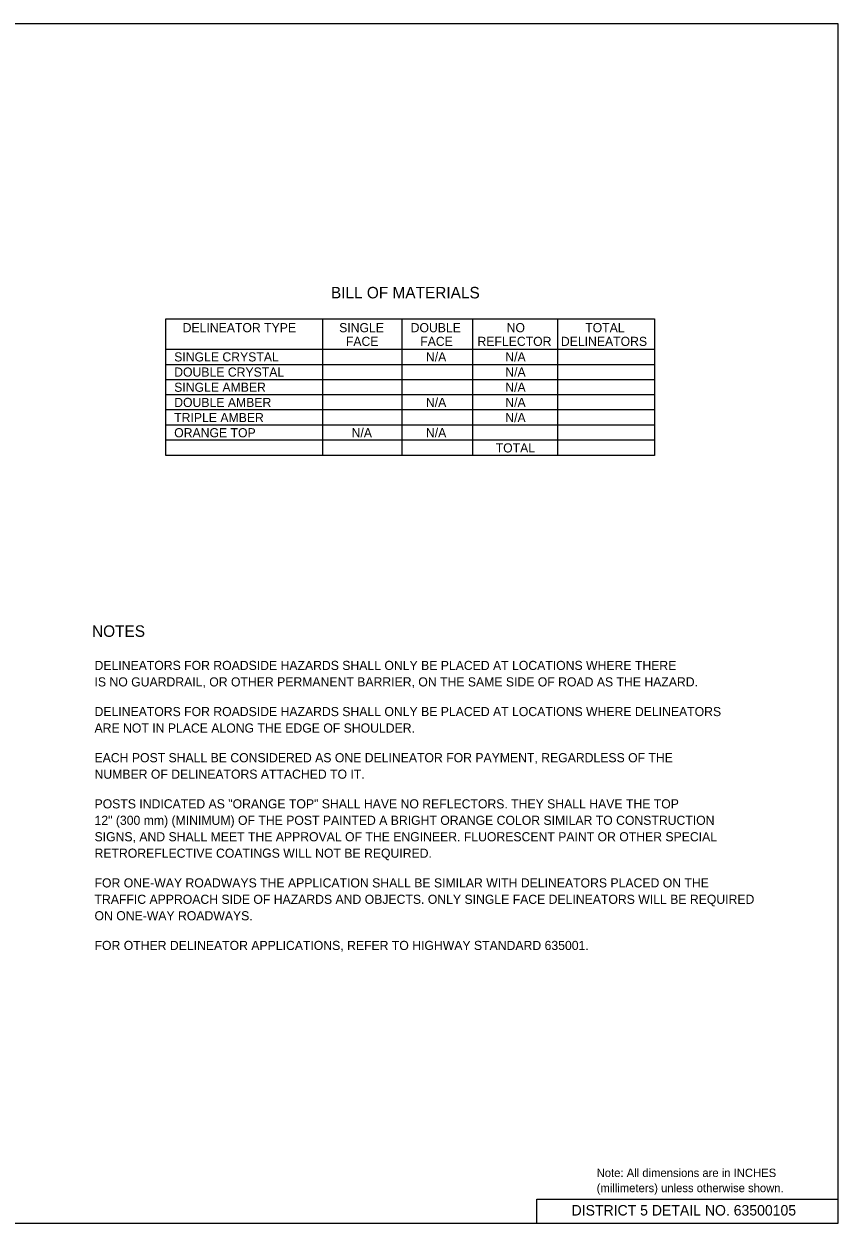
# Model space of a CAD drawing. Extents: x 2262330 to 2262960, y -3123505 to -3123105.
# Drawn here: x 2262688 to 2262959.6, y -3123504.7 to -3123104.7 of the extents above; entities that cross this region are included whole.
import ezdxf

# ---------------------------------------------------------------- set-up
doc = ezdxf.new("R2010")
doc.units = 0
for name, color, linetype in [('Default', 7, 'Continuous'), ('RD_Pr_Roadway_Notes', 7, 'Continuous'), ('SH_General_Details', 7, 'Continuous')]:
    doc.layers.add(name, color=color, linetype=linetype)

msp = doc.modelspace()

# ---------------------------------------------------------------- linework, layer by layer
at = {"layer": 'Default'}
msp.add_lwpolyline([(2262329.61, -3123504.71), (2262959.61, -3123504.71), (2262959.61, -3123104.71), (2262329.61, -3123104.71)], close=True, dxfattribs=at)
at = {"layer": 'RD_Pr_Roadway_Notes'}
for p, q in [((2262787.63, -3123203.09), (2262787.63, -3123248.63)), ((2262814.05, -3123203.37), (2262814.05, -3123248.63)), ((2262837.67, -3123203.09), (2262837.67, -3123248.63)), ((2262866.06, -3123203.37), (2262866.06, -3123248.63))]:
    msp.add_line(p, q, dxfattribs=at)
msp.add_lwpolyline([(2262898.38, -3123248.63), (2262735.34, -3123248.63), (2262735.34, -3123203.09), (2262898.38, -3123203.09)], close=True, dxfattribs=at)
for points in [[(2262735.34, -3123213.21), (2262898.38, -3123213.21)], [(2262735.34, -3123218.27), (2262898.38, -3123218.27)], [(2262735.34, -3123223.33), (2262898.38, -3123223.33)], [(2262898.38, -3123228.39), (2262735.34, -3123228.39)], [(2262898.38, -3123233.45), (2262735.34, -3123233.45)], [(2262898.38, -3123238.51), (2262735.34, -3123238.51)], [(2262898.38, -3123243.57), (2262735.34, -3123243.57)]]:
    msp.add_lwpolyline(points, dxfattribs=at)
at = {"layer": 'SH_General_Details'}
for p, q in [((2262859.1, -3123496.7), (2262959.61, -3123496.7)), ((2262859.1, -3123504.71), (2262859.1, -3123496.7))]:
    msp.add_line(p, q, dxfattribs=at)

# ---------------------------------------------------------------- texts
at = {"layer": 'RD_Pr_Roadway_Notes'}
for s, height, p in [('BILL OF MATERIALS', 3.84, (2262790.43, -3123196.25)), ('DELINEATOR TYPE', 3.048, (2262740.97, -3123207.54)), ('SINGLE', 3.048, (2262793.18, -3123207.54)), ('DOUBLE', 3.048, (2262817.03, -3123207.54)), ('NO', 3.048, (2262849.06, -3123207.54)), ('TOTAL', 3.048, (2262875.28, -3123207.54)), ('FACE', 3.048, (2262795.43, -3123212.11)), ('FACE', 3.048, (2262820.23, -3123212.11)), ('REFLECTOR', 3.048, (2262839.33, -3123212.11)), ('DELINEATORS', 3.048, (2262867.15, -3123212.11)), ('SINGLE CRYSTAL', 3.048, (2262738.15, -3123217.29)), ('N/A', 3.048, (2262822.13, -3123217.29)), ('N/A', 3.048, (2262848.61, -3123217.29)), ('DOUBLE CRYSTAL', 3.048, (2262738.15, -3123222.35)), ('N/A', 3.048, (2262848.61, -3123222.35)), ('SINGLE AMBER', 3.048, (2262738.15, -3123227.41)), ('N/A', 3.048, (2262848.61, -3123227.41)), ('DOUBLE AMBER', 3.048, (2262738.15, -3123232.48)), ('N/A', 3.048, (2262822.13, -3123232.48)), ('N/A', 3.048, (2262848.61, -3123232.48)), ('TRIPLE AMBER', 3.048, (2262738.15, -3123237.54)), ('N/A', 3.048, (2262848.61, -3123237.54)), ('ORANGE TOP', 3.048, (2262738.15, -3123242.59)), ('N/A', 3.048, (2262797.33, -3123242.59)), ('N/A', 3.048, (2262822.13, -3123242.59)), ('TOTAL', 3.048, (2262845.41, -3123247.65)), ('NOTES', 3.84, (2262710.73, -3123309.17)), ('DELINEATORS FOR ROADSIDE HAZARDS SHALL ONLY BE PLACED AT LOCATIONS WHERE THERE', 3.048, (2262711.57, -3123320.22)), ('IS NO GUARDRAIL, OR OTHER PERMANENT BARRIER, ON THE SAME SIDE OF ROAD AS THE HAZARD.', 3.048, (2262711.57, -3123325.71)), ('DELINEATORS FOR ROADSIDE HAZARDS SHALL ONLY BE PLACED AT LOCATIONS WHERE DELINEATORS', 3.048, (2262711.57, -3123335.61)), ('ARE NOT IN PLACE ALONG THE EDGE OF SHOULDER.', 3.048, (2262711.57, -3123341.1)), ('EACH POST SHALL BE CONSIDERED AS ONE DELINEATOR FOR PAYMENT, REGARDLESS OF THE', 3.048, (2262711.57, -3123351)), ('NUMBER OF DELINEATORS ATTACHED TO IT.', 3.048, (2262711.57, -3123356.49)), ('POSTS INDICATED AS "ORANGE TOP" SHALL HAVE NO REFLECTORS. THEY SHALL HAVE THE TOP', 3.048, (2262711.57, -3123366.39)), ('12" (300 mm) (MINIMUM) OF THE POST PAINTED A BRIGHT ORANGE COLOR SIMILAR TO CONSTRUCTION', 3.048, (2262711.57, -3123371.88)), ('SIGNS, AND SHALL MEET THE APPROVAL OF THE ENGINEER. FLUORESCENT PAINT OR OTHER SPECIAL', 3.048, (2262711.57, -3123377.37)), ('RETROREFLECTIVE COATINGS WILL NOT BE REQUIRED.', 3.048, (2262711.57, -3123382.85)), ('FOR ONE-WAY ROADWAYS THE APPLICATION SHALL BE SIMILAR WITH DELINEATORS PLACED ON THE', 3.048, (2262711.57, -3123392.76)), ('TRAFFIC APPROACH SIDE OF HAZARDS AND OBJECTS. ONLY SINGLE FACE DELINEATORS WILL BE REQUIRED', 3.048, (2262711.57, -3123398.24)), ('ON ONE-WAY ROADWAYS.', 3.048, (2262711.57, -3123403.73)), ('FOR OTHER DELINEATOR APPLICATIONS, REFER TO HIGHWAY STANDARD 635001.', 3.048, (2262711.57, -3123413.63)), ('Note: All dimensions are in INCHES', 2.808, (2262879.09, -3123489.37)), ('(millimeters) unless otherwise shown.', 2.808, (2262879.09, -3123494.42))]:
    msp.add_text(s, height=height, dxfattribs=at).set_placement(p)
at = {"layer": 'SH_General_Details'}
msp.add_text('DISTRICT 5 DETAIL NO. 63500105', height=3.5, dxfattribs=at).set_placement((2262870.72, -3123502.21))

doc.saveas('drawing.dxf')
